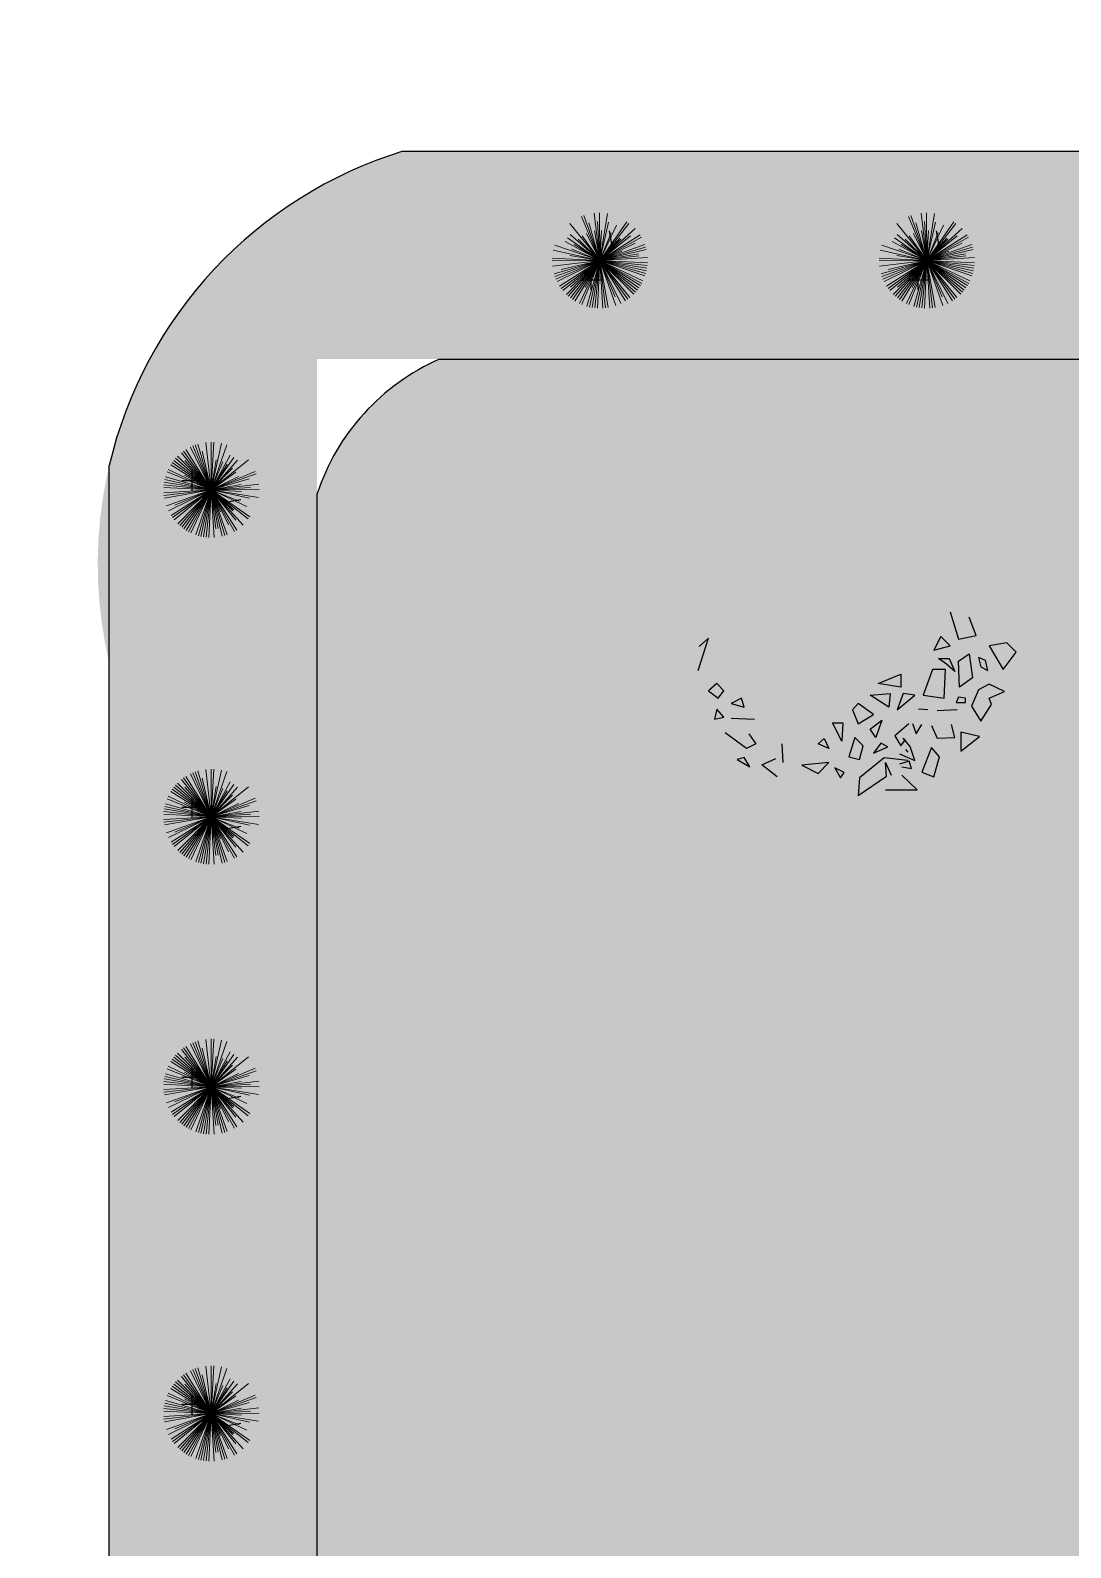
# Model space of a CAD drawing. Header units: millimetres. Extents: x -1544140 to 7445918, y -1294905 to 2019878.
# Drawn here: x 1810407 to 1813753, y 54579 to 59461 of the extents above; entities that cross this region are included whole.
import ezdxf

# ---------------------------------------------------------------- set-up
doc = ezdxf.new("R2010")
doc.units = ezdxf.units.MM
doc.header["$MEASUREMENT"] = 0
doc.layers.add('marc det', color=74, linetype='Continuous', lineweight=18)
picture_1 = doc.add_image_def('image5.png', size_in_pixel=(1482, 826))

msp = doc.modelspace()

# ---------------------------------------------------------------- hatches: boundary and pattern name
at = {"true_color": 0x8dc133, "transparency": 33554687}
h = msp.add_hatch(color=65, dxfattribs=at)
h.dxf.hatch_style = 1
h.paths.add_polyline_path([(1820864.7, 52025.1, -0.388077), (1820140.8, 51209.9), (1812143.8, 51209.9, -0.416277), (1810660.8, 52282.1), (1810660.8, 57426, -0.394381), (1811605.5, 59071.8), (1819549.1, 59071.8, -0.352206), (1820864.7, 58038.5)])
h.paths.add_polyline_path([(1811329.4, 51878.5), (1811329.4, 58403.1), (1820196, 58403.1), (1820196, 51878.5)], flags=16)
at = {"true_color": 0xb8d93f, "transparency": 33554687}
h = msp.add_hatch(color=63, dxfattribs=at)
h.dxf.hatch_style = 1
h.paths.add_polyline_path([(1820196, 57948.7, 0.326949), (1819553.6, 58403.1), (1811722.8, 58403.1, 0.386529), (1811329.4, 57516.1), (1811329.4, 52343.8, 0.417198), (1812079.3, 51878.5), (1820091.4, 51878.5, 0.351898), (1820196, 52018.4)])
at = {"layer": 'marc det'}
msp.add_hatch(color=102, dxfattribs=at).paths.add_polyline_path([(1812799.3, 57948.6), (1812698.8, 57921.6), (1812665.7, 57879.3), (1812605.2, 57794.1), (1812541.4, 57786.6), (1812532.8, 57713.2), (1812557.4, 57682.2), (1812538.9, 57635.5), (1812468.4, 57503.2), (1812491.2, 57457.5), (1812530, 57400.6), (1812530.6, 57350.5), (1812453.7, 57321), (1812560.9, 57313.4), (1812547.6, 57264.2), (1812582.3, 57227.9), (1812586.7, 57182.2), (1812639.5, 57124.4), (1812656.8, 57059.6), (1812705.5, 57022.6), (1812740.9, 57029.6), (1812787.6, 57002.9), (1812808.7, 56942.5), (1812823.6, 56866.5), (1812840, 56923.5), (1812890.7, 56969.4), (1812954.4, 56949.6), (1812996.6, 56922), (1813048.4, 56939.4), (1813103.6, 56939.5), (1813139, 56899.8), (1813152.9, 56945.6), (1813210.8, 56978.5), (1813271.1, 56976), (1813334.1, 57006.4), (1813353.2, 57049.6), (1813386.6, 57066.9), (1813430.9, 57075.6), (1813446.6, 57136.1), (1813476.6, 57170.7), (1813557.6, 57179.5), (1813619.9, 57166.6), (1813566.8, 57202.8), (1813527, 57241.6), (1813529, 57277.9), (1813565.2, 57328), (1813594.8, 57387.7), (1813589.7, 57436.9), (1813598.3, 57557), (1813698.4, 57608.9), (1813575.8, 57601), (1813541.8, 57657), (1813536.1, 57709.7), (1813499, 57781.3), (1813454.7, 57819.3), (1813434.3, 57876.2), (1813389, 57896), (1813330.1, 57938.2), (1813281.5, 57933.5), (1813282.8, 58015), (1813231.1, 57951), (1813212, 58001.1), (1813186.5, 58014), (1813125, 58032), (1813112.2, 58017.3), (1812998.8, 58009.4), (1812967.5, 58028.3), (1812912, 58006.6), (1812869.4, 58012.6), (1812826.2, 58068.7), (1812786.1, 58132.5), (1812802.7, 58071.2), (1812819.7, 57984.9)])

# ---------------------------------------------------------------- linework, layer by layer
at = {"color": 116, "lineweight": -2, "true_color": 0x136734}
for p, q in [((1812278.1, 58766.5), (1812269.4, 58815.6)), ((1813329.7, 58766.5), (1813321, 58815.6)), ((1811035.2, 57943.3), (1811084.3, 57952)), ((1811035.2, 56891.7), (1811084.3, 56900.4)), ((1811035.2, 56023), (1811084.3, 56031.7)), ((1811035.2, 54971.4), (1811084.3, 54980.1))]:
    msp.add_line(p, q, dxfattribs=at)
at = {"color": 116, "true_color": 0x136734}
for p, q in [((1812209.8, 58690.7), (1812209.8, 58625.7)), ((1813261.4, 58690.7), (1813261.4, 58625.7)), ((1812177.3, 58658.2), (1812242.4, 58658.2)), ((1813228.9, 58658.2), (1813294, 58658.2)), ((1810959.5, 58011.6), (1810894.4, 58011.6)), ((1810926.9, 58044.1), (1810926.9, 57979.1)), ((1810926.9, 56992.5), (1810926.9, 56927.5)), ((1810959.5, 56960), (1810894.4, 56960)), ((1810926.9, 56123.8), (1810926.9, 56058.8)), ((1810959.5, 56091.3), (1810894.4, 56091.3)), ((1810926.9, 55072.2), (1810926.9, 55007.2)), ((1810959.5, 55039.7), (1810894.4, 55039.7))]:
    msp.add_line(p, q, dxfattribs=at)
at = {"color": 96}
for p, q in [((1813365.4, 57590.6), (1813392, 57501.9)), ((1813448.8, 57513.7), (1813426.1, 57572.8)), ((1813335.1, 57510.8), (1813312.4, 57466.4)), ((1813365.4, 57481.2), (1813335.1, 57510.8)), ((1813392, 57501.9), (1813448.8, 57513.7)), ((1812554.6, 57401.4), (1812588.7, 57504.9)), ((1812588.7, 57504.9), (1812558.4, 57478.2)), ((1813312.4, 57466.4), (1813365.4, 57481.2)), ((1813547.3, 57490.1), (1813490.5, 57481.2)), ((1813490.5, 57481.2), (1813536, 57404.3)), ((1813536, 57404.3), (1813577.7, 57460.5)), ((1813577.7, 57460.5), (1813547.3, 57490.1)), ((1813327.6, 57439.8), (1813361.7, 57439.8)), ((1813354.1, 57422.1), (1813327.6, 57439.8)), ((1813380.6, 57398.4), (1813354.1, 57422.1)), ((1813361.7, 57439.8), (1813380.6, 57398.4)), ((1813392, 57430.9), (1813426.1, 57454.6)), ((1813395.8, 57348.2), (1813392, 57430.9)), ((1813426.1, 57454.6), (1813437.4, 57377.8)), ((1813479.1, 57433.9), (1813456.4, 57442.8)), ((1813456.4, 57442.8), (1813464, 57413.2)), ((1813464, 57413.2), (1813486.7, 57401.4)), ((1813486.7, 57401.4), (1813479.1, 57433.9)), ((1813134.3, 57360), (1813206.3, 57389.6)), ((1813206.3, 57389.6), (1813206.3, 57348.2)), ((1813308.6, 57404.3), (1813278.3, 57321.6)), ((1813350.3, 57404.3), (1813308.6, 57404.3)), ((1813346.5, 57312.7), (1813350.3, 57404.3)), ((1813437.4, 57377.8), (1813395.8, 57348.2)), ((1812615.2, 57360), (1812588.7, 57336.4)), ((1812588.7, 57336.4), (1812619, 57312.7)), ((1812638, 57336.4), (1812615.2, 57360)), ((1812619, 57312.7), (1812638, 57336.4)), ((1812694.8, 57312.7), (1812660.7, 57295)), ((1812702.4, 57283.2), (1812694.8, 57312.7)), ((1813107.8, 57321.6), (1813172.2, 57327.5)), ((1813168.4, 57283.2), (1813107.8, 57321.6)), ((1813206.3, 57348.2), (1813134.3, 57360)), ((1813172.2, 57327.5), (1813168.4, 57283.2)), ((1813213.9, 57327.5), (1813195, 57274.3)), ((1813195, 57274.3), (1813251.8, 57321.6)), ((1813251.8, 57321.6), (1813213.9, 57327.5)), ((1813278.3, 57321.6), (1813346.5, 57312.7)), ((1813392, 57315.7), (1813384.4, 57297.9)), ((1813414.7, 57312.7), (1813392, 57315.7)), ((1813414.7, 57297.9), (1813414.7, 57312.7)), ((1813456.4, 57339.3), (1813433.7, 57286.1)), ((1813490.5, 57357), (1813456.4, 57339.3)), ((1813539.8, 57333.4), (1813490.5, 57357)), ((1813490.5, 57312.7), (1813539.8, 57333.4)), ((1813498.1, 57292.1), (1813490.5, 57312.7)), ((1812615.2, 57277.3), (1812607.6, 57244.8)), ((1812638, 57250.7), (1812615.2, 57277.3)), ((1812660.7, 57295), (1812702.4, 57283.2)), ((1813069.9, 57295), (1813051, 57274.3)), ((1813051, 57274.3), (1813069.9, 57230)), ((1813119.2, 57259.5), (1813069.9, 57295)), ((1813293.5, 57274.3), (1813263.1, 57277.3)), ((1813388.2, 57274.3), (1813323.8, 57271.3)), ((1813384.4, 57297.9), (1813414.7, 57297.9)), ((1813433.7, 57286.1), (1813464, 57238.8)), ((1813464, 57238.8), (1813498.1, 57292.1)), ((1812607.6, 57244.8), (1812638, 57250.7)), ((1812660.7, 57247.7), (1812736.5, 57244.8)), ((1813016.8, 57173.8), (1812986.5, 57232.9)), ((1812986.5, 57232.9), (1813020.7, 57232.9)), ((1813020.7, 57232.9), (1813016.8, 57173.8)), ((1813069.9, 57230), (1813119.2, 57259.5)), ((1813107.8, 57212.2), (1813145.7, 57241.8)), ((1813145.7, 57241.8), (1813126.8, 57185.6)), ((1813232.8, 57230), (1813187.4, 57191.5)), ((1813244.4, 57230.4), (1813255.8, 57197.9)), ((1813255.8, 57197.9), (1813274.8, 57227.4)), ((1813305.1, 57224.5), (1813324, 57183.1)), ((1813380.8, 57186.1), (1813369.4, 57227.4)), ((1812710.2, 57150.6), (1812642, 57200.8)), ((1812717.7, 57197.9), (1812740.5, 57165.3)), ((1812941.1, 57165), (1812960, 57182.7)), ((1812960, 57182.7), (1812975.2, 57150.2)), ((1813058.5, 57185.6), (1813039.6, 57123.6)), ((1813085.1, 57159.1), (1813058.5, 57185.6)), ((1813126.8, 57185.6), (1813107.8, 57212.2)), ((1813141.9, 57167.9), (1813119.2, 57135.4)), ((1813164.7, 57156.1), (1813141.9, 57167.9)), ((1813187.4, 57191.5), (1813206.3, 57159.1)), ((1813206.3, 57159.1), (1813221.5, 57179.7)), ((1813236.8, 57156.5), (1813214.1, 57183.1)), ((1813324, 57183.1), (1813380.8, 57186.1)), ((1813460.2, 57188.6), (1813399.6, 57203.4)), ((1813399.6, 57203.4), (1813399.6, 57141.3)), ((1813399.6, 57141.3), (1813460.2, 57188.6)), ((1812702.6, 57121), (1812679.9, 57115.1)), ((1812721.5, 57091.5), (1812702.6, 57121)), ((1812740.5, 57165.3), (1812710.2, 57150.6)), ((1812759.4, 57097.4), (1812804.9, 57118.1)), ((1812823.6, 57165), (1812827.4, 57105.8)), ((1812975.2, 57150.2), (1812941.1, 57165)), ((1813039.6, 57123.6), (1813073.7, 57114.7)), ((1813073.7, 57114.7), (1813085.1, 57159.1)), ((1813153.3, 57120.6), (1813073.7, 57055.6)), ((1813119.2, 57135.4), (1813164.7, 57156.1)), ((1813229.1, 57111.8), (1813153.3, 57120.6)), ((1813202.8, 57132.8), (1813252, 57112.2)), ((1813221.5, 57147.2), (1813229.1, 57138.3)), ((1813252, 57112.2), (1813236.8, 57156.5)), ((1813305.1, 57153.5), (1813274.8, 57073.7)), ((1813331.6, 57124), (1813305.1, 57153.5)), ((1813312.6, 57059), (1813331.6, 57124)), ((1812679.9, 57115.1), (1812721.5, 57091.5)), ((1812808.7, 57059), (1812759.4, 57097.4)), ((1812975.2, 57105.8), (1812888, 57097)), ((1812888, 57097), (1812941.1, 57070.4)), ((1812941.1, 57070.4), (1812975.2, 57105.8)), ((1813024.5, 57073.3), (1812994.1, 57088.1)), ((1812994.1, 57088.1), (1813013.1, 57055.6)), ((1813013.1, 57055.6), (1813024.5, 57073.3)), ((1813160.8, 57061.5), (1813157.1, 57105.8)), ((1813157.1, 57105.8), (1813176, 57064.5)), ((1813233.1, 57109.2), (1813202.8, 57100.3)), ((1813210.3, 57091.5), (1813240.6, 57085.5)), ((1813240.6, 57085.5), (1813233.1, 57109.2)), ((1813274.8, 57073.7), (1813312.6, 57059)), ((1813069.9, 56999.4), (1813160.8, 57061.5)), ((1813073.7, 57055.6), (1813069.9, 56999.4)), ((1813259.6, 57017.6), (1813210.3, 57064.9)), ((1813157.3, 57017.6), (1813259.6, 57017.6))]:
    msp.add_line(p, q, dxfattribs=at)
for points in [[(1811605.5, 59071.8), (1819579.8, 59071.8)], [(1811722.8, 58403.1), (1819579.8, 58403.1)], [(1810660.8, 52282.1), (1810660.8, 58060.4)], [(1811329.4, 52343.8), (1811329.4, 57970.3)]]:
    msp.add_lwpolyline(points)
for radius, start, end in [(1390.1, 107.0974, 166.8092), (721.4, 113.8167, 161.6515)]:
    msp.add_arc((1812014.2, 57743.2), radius, start, end)
at = {"layer": 'marc det', "color": 116, "true_color": 0x136734}
for p, q in [((1812238.8, 58720.4), (1812142.5, 58839.8)), ((1812238.8, 58720.4), (1812179.3, 58861.8)), ((1812238.8, 58720.4), (1812187.3, 58864.9)), ((1812238.8, 58720.4), (1812203.1, 58841.7)), ((1812238.8, 58720.4), (1812220.7, 58872.7)), ((1812238.8, 58720.4), (1812231, 58846.4)), ((1812237.4, 58718.8), (1812325.4, 58844.4)), ((1812325.4, 58844.4), (1812237.4, 58718.8)), ((1812237.4, 58718.8), (1812332.3, 58839.2)), ((1812238.8, 58720.4), (1812237.9, 58873.8)), ((1812238.8, 58720.4), (1812263.6, 58871.8)), ((1812238.8, 58720.4), (1812266.1, 58843.5)), ((1812238.8, 58720.4), (1812292.8, 58834.2)), ((1813290.4, 58720.4), (1813194.1, 58839.8)), ((1813290.4, 58720.4), (1813230.9, 58861.8)), ((1813290.4, 58720.4), (1813238.9, 58864.9)), ((1813290.4, 58720.4), (1813254.7, 58841.7)), ((1813290.4, 58720.4), (1813272.3, 58872.7)), ((1813290.4, 58720.4), (1813282.6, 58846.4)), ((1813289, 58718.8), (1813377, 58844.4)), ((1813377, 58844.4), (1813289, 58718.8)), ((1813289, 58718.8), (1813383.9, 58839.2)), ((1813290.4, 58720.4), (1813289.5, 58873.8)), ((1813290.4, 58720.4), (1813315.2, 58871.8)), ((1813290.4, 58720.4), (1813317.7, 58843.5)), ((1813290.4, 58720.4), (1813344.4, 58834.2)), ((1812238.8, 58720.4), (1812127.2, 58781.2)), ((1812238.8, 58720.4), (1812134.8, 58793.3)), ((1812134.8, 58793.3), (1812238.8, 58720.4)), ((1812238.8, 58720.4), (1812143.7, 58804.4)), ((1812238.8, 58720.4), (1812169.5, 58789)), ((1812238.8, 58720.4), (1812182, 58799.5)), ((1812238.8, 58720.4), (1812196.1, 58807.8)), ((1812238.8, 58720.4), (1812222, 58815.9)), ((1812238.8, 58720.4), (1812352.6, 58823.3)), ((1812238.8, 58720.4), (1812243.7, 58817.1)), ((1812238.8, 58720.4), (1812275.3, 58809.9)), ((1812238.8, 58720.4), (1812368.2, 58802.8)), ((1812238.8, 58720.4), (1812336.8, 58799.5)), ((1812238.8, 58720.4), (1812372.6, 58795.4)), ((1812238.8, 58720.4), (1812302.7, 58792.8)), ((1812238.8, 58720.4), (1812306.7, 58789.1)), ((1813290.4, 58720.4), (1813178.8, 58781.2)), ((1813290.4, 58720.4), (1813186.4, 58793.3)), ((1813186.4, 58793.3), (1813290.4, 58720.4)), ((1813290.4, 58720.4), (1813195.3, 58804.4)), ((1813290.4, 58720.4), (1813221.1, 58789)), ((1813290.4, 58720.4), (1813233.6, 58799.5)), ((1813290.4, 58720.4), (1813247.7, 58807.8)), ((1813290.4, 58720.4), (1813273.6, 58815.9)), ((1813290.4, 58720.4), (1813404.2, 58823.3)), ((1813290.4, 58720.4), (1813295.3, 58817.1)), ((1813290.4, 58720.4), (1813326.9, 58809.9)), ((1813290.4, 58720.4), (1813419.8, 58802.8)), ((1813290.4, 58720.4), (1813388.4, 58799.5)), ((1813290.4, 58720.4), (1813424.2, 58795.4)), ((1813290.4, 58720.4), (1813354.3, 58792.8)), ((1813290.4, 58720.4), (1813358.3, 58789.1)), ((1812238.8, 58720.4), (1812089.1, 58753.7)), ((1812238.8, 58720.4), (1812093.8, 58770.2)), ((1812238.8, 58720.4), (1812142.1, 58736.3)), ((1812238.8, 58720.4), (1812148.2, 58757.3)), ((1812238.8, 58720.4), (1812155.8, 58771.9)), ((1812238.8, 58720.4), (1812351.9, 58775.7)), ((1812238.8, 58720.4), (1812383.3, 58771.9)), ((1812238.8, 58720.4), (1812385.9, 58763.8)), ((1812238.8, 58720.4), (1812388.1, 58755.4)), ((1812238.8, 58720.4), (1812309.5, 58750.2)), ((1812238.8, 58720.4), (1812362.9, 58742.3)), ((1812238.8, 58720.4), (1812364, 58735.3)), ((1812238.8, 58720.4), (1812391.9, 58729.9)), ((1813290.4, 58720.4), (1813140.7, 58753.7)), ((1813290.4, 58720.4), (1813145.4, 58770.2)), ((1813290.4, 58720.4), (1813193.7, 58736.3)), ((1813290.4, 58720.4), (1813199.8, 58757.3)), ((1813290.4, 58720.4), (1813207.4, 58771.9)), ((1813290.4, 58720.4), (1813403.5, 58775.7)), ((1813290.4, 58720.4), (1813434.9, 58771.9)), ((1813290.4, 58720.4), (1813437.5, 58763.8)), ((1813290.4, 58720.4), (1813439.7, 58755.4)), ((1813290.4, 58720.4), (1813361.1, 58750.2)), ((1813290.4, 58720.4), (1813414.5, 58742.3)), ((1813290.4, 58720.4), (1813415.6, 58735.3)), ((1813290.4, 58720.4), (1813443.5, 58729.9)), ((1812238.8, 58720.4), (1812085.5, 58719.5)), ((1812238.8, 58720.4), (1812085.7, 58728.1)), ((1812238.8, 58720.4), (1812086.5, 58702.3)), ((1812238.8, 58720.4), (1812091.7, 58677.1)), ((1812238.8, 58720.4), (1812094.4, 58668.9)), ((1812238.8, 58720.4), (1812097.5, 58660.9)), ((1812238.8, 58720.4), (1812101, 58653.1)), ((1812238.8, 58720.4), (1812109.5, 58638.1)), ((1812238.8, 58720.4), (1812114.3, 58630.9)), ((1812238.8, 58720.4), (1812114.6, 58691.3)), ((1812238.8, 58720.4), (1812119.5, 58624.1)), ((1812238.8, 58720.4), (1812131, 58611.3)), ((1812238.8, 58720.4), (1812137.3, 58605.5)), ((1812238.8, 58720.4), (1812143.9, 58599.9)), ((1812238.8, 58720.4), (1812144.1, 58634.8)), ((1812150.8, 58594.8), (1812238.8, 58720.4)), ((1812238.8, 58720.4), (1812150.8, 58594.8)), ((1812238.8, 58720.4), (1812158, 58590.1)), ((1812238.8, 58720.4), (1812173.1, 58581.9)), ((1812238.8, 58720.4), (1812181, 58578.4)), ((1812238.8, 58720.4), (1812191.8, 58634.1)), ((1812238.8, 58720.4), (1812197.2, 58572.8)), ((1812238.8, 58720.4), (1812205.6, 58570.7)), ((1812238.8, 58720.4), (1812214, 58569.1)), ((1812238.8, 58720.4), (1812222.6, 58567.9)), ((1812238.8, 58720.4), (1812231.1, 58567.2)), ((1812238.8, 58720.4), (1812392, 58712.7)), ((1812238.8, 58720.4), (1812290.3, 58576)), ((1812238.8, 58720.4), (1812256.9, 58568.1)), ((1812238.8, 58720.4), (1812265.4, 58569.4)), ((1812238.8, 58720.4), (1812248.3, 58567.4)), ((1812238.8, 58720.4), (1812288.2, 58603.3)), ((1812238.8, 58720.4), (1812306.2, 58582.6)), ((1812238.8, 58720.4), (1812321.2, 58591.1)), ((1812238.8, 58720.4), (1812328.3, 58595.9)), ((1812238.8, 58720.4), (1812335.2, 58601.1)), ((1812238.8, 58720.4), (1812347.9, 58612.6)), ((1812238.8, 58720.4), (1812353.8, 58618.9)), ((1812238.8, 58720.4), (1812359.3, 58625.5)), ((1812364.4, 58632.4), (1812238.8, 58720.4)), ((1812238.8, 58720.4), (1812369.2, 58639.6)), ((1812238.8, 58720.4), (1812373.5, 58647)), ((1812238.8, 58720.4), (1812377.4, 58654.7)), ((1812238.8, 58720.4), (1812388.5, 58687.2)), ((1812238.8, 58720.4), (1812390.2, 58695.6)), ((1812238.8, 58720.4), (1812391.3, 58704.2)), ((1812238.8, 58720.4), (1812383.9, 58670.6)), ((1812238.8, 58720.4), (1812386.4, 58678.8)), ((1813290.4, 58720.4), (1813137.1, 58719.5)), ((1813290.4, 58720.4), (1813137.3, 58728.1)), ((1813290.4, 58720.4), (1813138.1, 58702.3)), ((1813290.4, 58720.4), (1813143.3, 58677.1)), ((1813290.4, 58720.4), (1813146, 58668.9)), ((1813290.4, 58720.4), (1813149.1, 58660.9)), ((1813290.4, 58720.4), (1813152.6, 58653.1)), ((1813290.4, 58720.4), (1813161.1, 58638.1)), ((1813290.4, 58720.4), (1813165.9, 58630.9)), ((1813290.4, 58720.4), (1813166.2, 58691.3)), ((1813290.4, 58720.4), (1813171.1, 58624.1)), ((1813290.4, 58720.4), (1813182.6, 58611.3)), ((1813290.4, 58720.4), (1813188.9, 58605.5)), ((1813290.4, 58720.4), (1813195.5, 58599.9)), ((1813290.4, 58720.4), (1813195.7, 58634.8)), ((1813202.4, 58594.8), (1813290.4, 58720.4)), ((1813290.4, 58720.4), (1813202.4, 58594.8)), ((1813290.4, 58720.4), (1813209.6, 58590.1)), ((1813290.4, 58720.4), (1813224.7, 58581.9)), ((1813290.4, 58720.4), (1813232.6, 58578.4)), ((1813290.4, 58720.4), (1813243.4, 58634.1)), ((1813290.4, 58720.4), (1813248.8, 58572.8)), ((1813290.4, 58720.4), (1813257.2, 58570.7)), ((1813290.4, 58720.4), (1813265.6, 58569.1)), ((1813290.4, 58720.4), (1813274.2, 58567.9)), ((1813290.4, 58720.4), (1813282.7, 58567.2)), ((1813290.4, 58720.4), (1813443.6, 58712.7)), ((1813290.4, 58720.4), (1813341.9, 58576)), ((1813290.4, 58720.4), (1813308.5, 58568.1)), ((1813290.4, 58720.4), (1813317, 58569.4)), ((1813290.4, 58720.4), (1813299.9, 58567.4)), ((1813290.4, 58720.4), (1813339.8, 58603.3)), ((1813290.4, 58720.4), (1813357.8, 58582.6)), ((1813290.4, 58720.4), (1813372.8, 58591.1)), ((1813290.4, 58720.4), (1813379.9, 58595.9)), ((1813290.4, 58720.4), (1813386.8, 58601.1)), ((1813290.4, 58720.4), (1813399.5, 58612.6)), ((1813290.4, 58720.4), (1813405.4, 58618.9)), ((1813290.4, 58720.4), (1813410.9, 58625.5)), ((1813416, 58632.4), (1813290.4, 58720.4)), ((1813290.4, 58720.4), (1813420.8, 58639.6)), ((1813290.4, 58720.4), (1813425.1, 58647)), ((1813290.4, 58720.4), (1813429, 58654.7)), ((1813290.4, 58720.4), (1813440.1, 58687.2)), ((1813290.4, 58720.4), (1813441.8, 58695.6)), ((1813290.4, 58720.4), (1813442.9, 58704.2)), ((1813290.4, 58720.4), (1813435.5, 58670.6)), ((1813290.4, 58720.4), (1813438, 58678.8)), ((1810989.2, 57982.6), (1810892.9, 58101.9)), ((1810989.2, 57982.6), (1810899.7, 58107.1)), ((1810989.2, 57982.6), (1810906.8, 58112)), ((1810989.2, 57982.6), (1810921.8, 58120.4)), ((1810989.2, 57982.6), (1810929.7, 58123.9)), ((1810989.2, 57982.6), (1810937.7, 58127)), ((1810989.2, 57982.6), (1810945.9, 58129.7)), ((1810989.2, 57982.6), (1810960.1, 58106.8)), ((1810989.2, 57982.6), (1810971.1, 58134.9)), ((1810989.2, 57982.6), (1810988.3, 58136)), ((1810989.2, 57982.6), (1810996.9, 58135.8)), ((1810989.2, 57982.6), (1811022.4, 58132.3)), ((1810989.2, 57982.6), (1811039, 58127.6)), ((1810989.2, 57982.6), (1811050, 58094.2)), ((1810989.2, 57982.6), (1810850.6, 58048.3)), ((1810989.2, 57982.6), (1810858.8, 58063.4)), ((1810863.6, 58070.6), (1810989.2, 57982.6)), ((1810989.2, 57982.6), (1810863.6, 58070.6)), ((1810989.2, 57982.6), (1810868.7, 58077.5)), ((1810989.2, 57982.6), (1810874.2, 58084.1)), ((1810989.2, 57982.6), (1810880.1, 58090.4)), ((1810989.2, 57982.6), (1810903.5, 58077.3)), ((1810989.2, 57982.6), (1811062, 58086.6)), ((1811062, 58086.6), (1810989.2, 57982.6)), ((1810989.2, 57982.6), (1811005, 58079.3)), ((1810989.2, 57982.6), (1811108.5, 58078.9)), ((1810989.2, 57982.6), (1811073.2, 58077.7)), ((1810989.2, 57982.6), (1811026.1, 58073.2)), ((1810989.2, 57982.6), (1811040.7, 58065.6)), ((1810989.2, 57982.6), (1811057.7, 58051.9)), ((1810989.2, 57982.6), (1810836.7, 57998.8)), ((1810989.2, 57982.6), (1810837.8, 58007.4)), ((1810989.2, 57982.6), (1810839.5, 58015.8)), ((1810989.2, 57982.6), (1810841.6, 58024.2)), ((1810989.2, 57982.6), (1810847.2, 58040.4)), ((1810989.2, 57982.6), (1810902.9, 58029.6)), ((1810989.2, 57982.6), (1811130.5, 58042.1)), ((1810989.2, 57982.6), (1811068.3, 58039.4)), ((1810989.2, 57982.6), (1811133.6, 58034.1)), ((1810989.2, 57982.6), (1811076.5, 58025.3)), ((1810989.2, 57982.6), (1811110.4, 58018.3)), ((1810989.2, 57982.6), (1811141.5, 58000.7)), ((1810989.2, 57982.6), (1811084.7, 57999.4)), ((1810989.2, 57982.6), (1810836, 57990.3)), ((1810989.2, 57982.6), (1810836.1, 57973.1)), ((1810989.2, 57982.6), (1810836.9, 57964.5)), ((1810989.2, 57982.6), (1810838.1, 57956)), ((1810989.2, 57982.6), (1810844.7, 57931.1)), ((1810989.2, 57982.6), (1810851.4, 57915.2)), ((1810989.2, 57982.6), (1810859.8, 57900.2)), ((1810989.2, 57982.6), (1810864.6, 57893.1)), ((1810989.2, 57982.6), (1810869.9, 57886.3)), ((1810989.2, 57982.6), (1810872.1, 57933.3)), ((1810989.2, 57982.6), (1810881.4, 57873.5)), ((1810989.2, 57982.6), (1810887.7, 57867.6)), ((1810989.2, 57982.6), (1810894.3, 57862.1)), ((1810901.2, 57857), (1810989.2, 57982.6)), ((1810989.2, 57982.6), (1810908.4, 57852.2)), ((1810989.2, 57982.6), (1810915.8, 57847.9)), ((1810989.2, 57982.6), (1810923.5, 57844)), ((1810989.2, 57982.6), (1810939.4, 57837.5)), ((1810989.2, 57982.6), (1810947.6, 57835)), ((1810989.2, 57982.6), (1810956, 57832.9)), ((1810989.2, 57982.6), (1810964.4, 57831.2)), ((1810989.2, 57982.6), (1810972.9, 57830.1)), ((1810989.2, 57982.6), (1810981.5, 57829.4)), ((1810987.5, 57984), (1811113.1, 57896)), ((1810987.5, 57984), (1811108, 57889.1)), ((1811113.1, 57896), (1810987.5, 57984)), ((1810989.2, 57982.6), (1811115.2, 57990.4)), ((1810989.2, 57982.6), (1811142.6, 57983.5)), ((1810989.2, 57982.6), (1811004.1, 57857.4)), ((1810989.2, 57982.6), (1810998.7, 57829.5)), ((1810989.2, 57982.6), (1811011, 57858.5)), ((1810989.2, 57982.6), (1811040.7, 57838.1)), ((1810989.2, 57982.6), (1811032.5, 57835.5)), ((1810989.2, 57982.6), (1811024.2, 57833.3)), ((1810989.2, 57982.6), (1811064.2, 57848.8)), ((1810989.2, 57982.6), (1811044.5, 57869.5)), ((1810989.2, 57982.6), (1811071.6, 57853.2)), ((1810989.2, 57982.6), (1811085.9, 57977.7)), ((1810989.2, 57982.6), (1811140.5, 57957.8)), ((1810989.2, 57982.6), (1811112.2, 57955.3)), ((1810989.2, 57982.6), (1811078.7, 57946.1)), ((1810989.2, 57982.6), (1811019, 57911.9)), ((1810989.2, 57982.6), (1811057.9, 57914.7)), ((1810989.2, 57982.6), (1811061.6, 57918.7)), ((1810989.2, 57982.6), (1811103, 57928.6)), ((1810989.2, 57982.6), (1811068.3, 57884.6)), ((1810989.2, 57982.6), (1811092.1, 57868.8)), ((1810989.2, 56931), (1810921.8, 57068.8)), ((1810989.2, 56931), (1810929.7, 57072.3)), ((1810989.2, 56931), (1810937.7, 57075.4)), ((1810989.2, 56931), (1810945.9, 57078.1)), ((1810989.2, 56931), (1810971.1, 57083.3)), ((1810989.2, 56931), (1810988.3, 57084.4)), ((1810989.2, 56931), (1810996.9, 57084.2)), ((1810989.2, 56931), (1811022.4, 57080.7)), ((1810989.2, 56931), (1811039, 57076)), ((1810989.2, 56931), (1810868.7, 57025.9)), ((1810989.2, 56931), (1810874.2, 57032.5)), ((1810989.2, 56931), (1810880.1, 57038.8)), ((1810989.2, 56931), (1810892.9, 57050.3)), ((1810989.2, 56931), (1810899.7, 57055.5)), ((1810989.2, 56931), (1810903.5, 57025.7)), ((1810989.2, 56931), (1810906.8, 57060.4)), ((1810989.2, 56931), (1810960.1, 57055.2)), ((1810989.2, 56931), (1811050, 57042.6)), ((1810989.2, 56931), (1811062, 57035)), ((1811062, 57035), (1810989.2, 56931)), ((1810989.2, 56931), (1811005, 57027.7)), ((1810989.2, 56931), (1811108.5, 57027.3)), ((1810989.2, 56931), (1811073.2, 57026.1)), ((1810989.2, 56931), (1811026.1, 57021.6)), ((1810989.2, 56931), (1810841.6, 56972.6)), ((1810989.2, 56931), (1810847.2, 56988.8)), ((1810989.2, 56931), (1810850.6, 56996.7)), ((1810989.2, 56931), (1810858.8, 57011.8)), ((1810863.6, 57019), (1810989.2, 56931)), ((1810989.2, 56931), (1810863.6, 57019)), ((1810989.2, 56931), (1810902.9, 56978)), ((1810989.2, 56931), (1811040.7, 57014)), ((1810989.2, 56931), (1811057.7, 57000.3)), ((1810989.2, 56931), (1811130.5, 56990.5)), ((1810989.2, 56931), (1811068.3, 56987.8)), ((1810989.2, 56931), (1811133.6, 56982.5)), ((1810989.2, 56931), (1811076.5, 56973.7)), ((1810989.2, 56931), (1810836, 56938.7)), ((1810989.2, 56931), (1810836.1, 56921.5)), ((1810989.2, 56931), (1810836.7, 56947.3)), ((1810989.2, 56931), (1810836.9, 56912.9)), ((1810989.2, 56931), (1810837.8, 56955.8)), ((1810989.2, 56931), (1810838.1, 56904.4)), ((1810989.2, 56931), (1810839.5, 56964.2)), ((1810989.2, 56931), (1810844.7, 56879.5)), ((1810989.2, 56931), (1810851.4, 56863.6)), ((1810989.2, 56931), (1810859.8, 56848.6)), ((1810989.2, 56931), (1810864.6, 56841.5)), ((1810989.2, 56931), (1810869.9, 56834.7)), ((1810989.2, 56931), (1810872.1, 56881.7)), ((1810989.2, 56931), (1810881.4, 56821.9)), ((1810989.2, 56931), (1810887.7, 56816)), ((1810989.2, 56931), (1810894.3, 56810.5)), ((1810901.2, 56805.4), (1810989.2, 56931)), ((1810989.2, 56931), (1810908.4, 56800.6)), ((1810989.2, 56931), (1810915.8, 56796.3)), ((1810989.2, 56931), (1810923.5, 56792.4)), ((1810989.2, 56931), (1810939.4, 56785.9)), ((1810989.2, 56931), (1810947.6, 56783.4)), ((1810989.2, 56931), (1810956, 56781.3)), ((1810989.2, 56931), (1810964.4, 56779.6)), ((1810989.2, 56931), (1810972.9, 56778.5)), ((1810989.2, 56931), (1810981.5, 56777.8)), ((1810987.5, 56932.4), (1811113.1, 56844.4)), ((1810987.5, 56932.4), (1811108, 56837.5)), ((1811113.1, 56844.4), (1810987.5, 56932.4)), ((1810989.2, 56931), (1811110.4, 56966.7)), ((1810989.2, 56931), (1811141.5, 56949.1)), ((1810989.2, 56931), (1811084.7, 56947.8)), ((1810989.2, 56931), (1811115.2, 56938.8)), ((1810989.2, 56931), (1811142.6, 56931.9)), ((1810989.2, 56931), (1811004.1, 56805.8)), ((1810989.2, 56931), (1810998.7, 56777.9)), ((1810989.2, 56931), (1811011, 56806.9)), ((1810989.2, 56931), (1811040.7, 56786.5)), ((1810989.2, 56931), (1811032.5, 56783.9)), ((1810989.2, 56931), (1811024.2, 56781.7)), ((1810989.2, 56931), (1811064.2, 56797.2)), ((1810989.2, 56931), (1811044.5, 56817.9)), ((1810989.2, 56931), (1811071.6, 56801.6)), ((1810989.2, 56931), (1811085.9, 56926.1)), ((1810989.2, 56931), (1811140.5, 56906.2)), ((1810989.2, 56931), (1811112.2, 56903.7)), ((1810989.2, 56931), (1811078.7, 56894.5)), ((1810989.2, 56931), (1811019, 56860.3)), ((1810989.2, 56931), (1811057.9, 56863.1)), ((1810989.2, 56931), (1811061.6, 56867.1)), ((1810989.2, 56931), (1811103, 56877)), ((1810989.2, 56931), (1811068.3, 56833)), ((1810989.2, 56931), (1811092.1, 56817.2)), ((1810989.2, 56062.3), (1810906.8, 56191.7)), ((1810989.2, 56062.3), (1810921.8, 56200.1)), ((1810989.2, 56062.3), (1810929.7, 56203.6)), ((1810989.2, 56062.3), (1810937.7, 56206.7)), ((1810989.2, 56062.3), (1810945.9, 56209.4)), ((1810989.2, 56062.3), (1810971.1, 56214.6)), ((1810989.2, 56062.3), (1810988.3, 56215.7)), ((1810989.2, 56062.3), (1810996.9, 56215.5)), ((1810989.2, 56062.3), (1811022.4, 56212)), ((1810989.2, 56062.3), (1811039, 56207.3)), ((1810989.2, 56062.3), (1810858.8, 56143.1)), ((1810863.6, 56150.3), (1810989.2, 56062.3)), ((1810989.2, 56062.3), (1810863.6, 56150.3)), ((1810989.2, 56062.3), (1810868.7, 56157.2)), ((1810989.2, 56062.3), (1810874.2, 56163.8)), ((1810989.2, 56062.3), (1810880.1, 56170.1)), ((1810989.2, 56062.3), (1810892.9, 56181.6)), ((1810989.2, 56062.3), (1810899.7, 56186.8)), ((1810989.2, 56062.3), (1810903.5, 56157)), ((1810989.2, 56062.3), (1810960.1, 56186.5)), ((1810989.2, 56062.3), (1811050, 56173.9)), ((1810989.2, 56062.3), (1811062, 56166.3)), ((1811062, 56166.3), (1810989.2, 56062.3)), ((1810989.2, 56062.3), (1811005, 56159)), ((1810989.2, 56062.3), (1811108.5, 56158.6)), ((1810989.2, 56062.3), (1811073.2, 56157.4)), ((1810989.2, 56062.3), (1811026.1, 56152.9)), ((1810989.2, 56062.3), (1811040.7, 56145.3)), ((1810989.2, 56062.3), (1810839.5, 56095.5)), ((1810989.2, 56062.3), (1810841.6, 56103.9)), ((1810989.2, 56062.3), (1810847.2, 56120.1)), ((1810989.2, 56062.3), (1810850.6, 56128)), ((1810989.2, 56062.3), (1810902.9, 56109.3)), ((1810989.2, 56062.3), (1811057.7, 56131.6)), ((1810989.2, 56062.3), (1811130.5, 56121.8)), ((1810989.2, 56062.3), (1811068.3, 56119.1)), ((1810989.2, 56062.3), (1811133.6, 56113.8)), ((1810989.2, 56062.3), (1811076.5, 56105)), ((1810989.2, 56062.3), (1811110.4, 56098)), ((1810989.2, 56062.3), (1810836, 56070)), ((1810989.2, 56062.3), (1810836.1, 56052.8)), ((1810989.2, 56062.3), (1810836.7, 56078.5)), ((1810989.2, 56062.3), (1810836.9, 56044.2)), ((1810989.2, 56062.3), (1810837.8, 56087.1)), ((1810989.2, 56062.3), (1810838.1, 56035.7)), ((1810989.2, 56062.3), (1810844.7, 56010.8)), ((1810989.2, 56062.3), (1810851.4, 55994.9)), ((1810989.2, 56062.3), (1810859.8, 55979.9)), ((1810989.2, 56062.3), (1810864.6, 55972.8)), ((1810989.2, 56062.3), (1810869.9, 55966)), ((1810989.2, 56062.3), (1810872.1, 56013)), ((1810989.2, 56062.3), (1810881.4, 55953.2)), ((1810989.2, 56062.3), (1810887.7, 55947.3)), ((1810989.2, 56062.3), (1810894.3, 55941.8)), ((1810901.2, 55936.7), (1810989.2, 56062.3)), ((1810989.2, 56062.3), (1810908.4, 55931.9)), ((1810989.2, 56062.3), (1810915.8, 55927.6)), ((1810989.2, 56062.3), (1810923.5, 55923.7)), ((1810989.2, 56062.3), (1810939.4, 55917.2)), ((1810989.2, 56062.3), (1810947.6, 55914.7)), ((1810989.2, 56062.3), (1810956, 55912.6)), ((1810989.2, 56062.3), (1810964.4, 55910.9)), ((1810989.2, 56062.3), (1810972.9, 55909.8)), ((1810989.2, 56062.3), (1810981.5, 55909.1)), ((1810987.5, 56063.7), (1811113.1, 55975.7)), ((1810987.5, 56063.7), (1811108, 55968.8)), ((1811113.1, 55975.7), (1810987.5, 56063.7)), ((1810989.2, 56062.3), (1811141.5, 56080.4)), ((1810989.2, 56062.3), (1811084.7, 56079.1)), ((1810989.2, 56062.3), (1811115.2, 56070.1)), ((1810989.2, 56062.3), (1811142.6, 56063.2)), ((1810989.2, 56062.3), (1811004.1, 55937.1)), ((1810989.2, 56062.3), (1810998.7, 55909.2)), ((1810989.2, 56062.3), (1811011, 55938.2)), ((1810989.2, 56062.3), (1811040.7, 55917.8)), ((1810989.2, 56062.3), (1811032.5, 55915.2)), ((1810989.2, 56062.3), (1811024.2, 55913)), ((1810989.2, 56062.3), (1811064.2, 55928.5)), ((1810989.2, 56062.3), (1811044.5, 55949.2)), ((1810989.2, 56062.3), (1811071.6, 55932.9)), ((1810989.2, 56062.3), (1811085.9, 56057.4)), ((1810989.2, 56062.3), (1811140.5, 56037.5)), ((1810989.2, 56062.3), (1811112.2, 56035)), ((1810989.2, 56062.3), (1811078.7, 56025.8)), ((1810989.2, 56062.3), (1811019, 55991.6)), ((1810989.2, 56062.3), (1811057.9, 55994.4)), ((1810989.2, 56062.3), (1811061.6, 55998.4)), ((1810989.2, 56062.3), (1811103, 56008.3)), ((1810989.2, 56062.3), (1811068.3, 55964.3)), ((1810989.2, 56062.3), (1811092.1, 55948.5)), ((1810989.2, 55010.7), (1810880.1, 55118.5)), ((1810989.2, 55010.7), (1810892.9, 55130)), ((1810989.2, 55010.7), (1810899.7, 55135.2)), ((1810989.2, 55010.7), (1810906.8, 55140.1)), ((1810989.2, 55010.7), (1810921.8, 55148.5)), ((1810989.2, 55010.7), (1810929.7, 55152)), ((1810989.2, 55010.7), (1810937.7, 55155.1)), ((1810989.2, 55010.7), (1810945.9, 55157.8)), ((1810989.2, 55010.7), (1810960.1, 55134.9)), ((1810989.2, 55010.7), (1810971.1, 55163)), ((1810989.2, 55010.7), (1810988.3, 55164.1)), ((1810989.2, 55010.7), (1810996.9, 55163.9)), ((1810989.2, 55010.7), (1811022.4, 55160.4)), ((1810989.2, 55010.7), (1811039, 55155.7)), ((1810989.2, 55010.7), (1811050, 55122.3)), ((1810989.2, 55010.7), (1810847.2, 55068.5)), ((1810989.2, 55010.7), (1810850.6, 55076.4)), ((1810989.2, 55010.7), (1810858.8, 55091.5)), ((1810863.6, 55098.7), (1810989.2, 55010.7)), ((1810989.2, 55010.7), (1810863.6, 55098.7)), ((1810989.2, 55010.7), (1810868.7, 55105.6)), ((1810989.2, 55010.7), (1810874.2, 55112.2)), ((1810989.2, 55010.7), (1810903.5, 55105.4)), ((1810989.2, 55010.7), (1811062, 55114.7)), ((1811062, 55114.7), (1810989.2, 55010.7)), ((1810989.2, 55010.7), (1811005, 55107.4)), ((1810989.2, 55010.7), (1811108.5, 55107)), ((1810989.2, 55010.7), (1811073.2, 55105.8)), ((1810989.2, 55010.7), (1811026.1, 55101.3)), ((1810989.2, 55010.7), (1811040.7, 55093.7)), ((1810989.2, 55010.7), (1811057.7, 55080)), ((1810989.2, 55010.7), (1811130.5, 55070.2)), ((1810989.2, 55010.7), (1811068.3, 55067.5)), ((1810989.2, 55010.7), (1810836, 55018.4)), ((1810989.2, 55010.7), (1810836.7, 55026.9)), ((1810989.2, 55010.7), (1810837.8, 55035.5)), ((1810989.2, 55010.7), (1810839.5, 55043.9)), ((1810989.2, 55010.7), (1810841.6, 55052.3)), ((1810989.2, 55010.7), (1810902.9, 55057.7)), ((1810989.2, 55010.7), (1811133.6, 55062.2)), ((1810989.2, 55010.7), (1811076.5, 55053.4)), ((1810989.2, 55010.7), (1811110.4, 55046.4)), ((1810989.2, 55010.7), (1811141.5, 55028.8)), ((1810989.2, 55010.7), (1811084.7, 55027.5)), ((1810989.2, 55010.7), (1811115.2, 55018.5)), ((1810989.2, 55010.7), (1810836.1, 55001.2)), ((1810989.2, 55010.7), (1810836.9, 54992.6)), ((1810989.2, 55010.7), (1810838.1, 54984.1)), ((1810989.2, 55010.7), (1810844.7, 54959.2)), ((1810989.2, 55010.7), (1810851.4, 54943.3)), ((1810989.2, 55010.7), (1810859.8, 54928.3)), ((1810989.2, 55010.7), (1810864.6, 54921.2)), ((1810989.2, 55010.7), (1810869.9, 54914.4)), ((1810989.2, 55010.7), (1810872.1, 54961.4)), ((1810989.2, 55010.7), (1810881.4, 54901.6)), ((1810989.2, 55010.7), (1810887.7, 54895.7)), ((1810989.2, 55010.7), (1810894.3, 54890.2)), ((1810901.2, 54885.1), (1810989.2, 55010.7)), ((1810989.2, 55010.7), (1810908.4, 54880.3)), ((1810989.2, 55010.7), (1810915.8, 54876)), ((1810989.2, 55010.7), (1810923.5, 54872.1)), ((1810989.2, 55010.7), (1810939.4, 54865.6)), ((1810989.2, 55010.7), (1810947.6, 54863.1)), ((1810989.2, 55010.7), (1810956, 54861)), ((1810989.2, 55010.7), (1810964.4, 54859.3)), ((1810989.2, 55010.7), (1810972.9, 54858.2)), ((1810989.2, 55010.7), (1810981.5, 54857.5)), ((1810987.5, 55012.1), (1811113.1, 54924.1)), ((1810987.5, 55012.1), (1811108, 54917.2)), ((1811113.1, 54924.1), (1810987.5, 55012.1)), ((1810989.2, 55010.7), (1811142.6, 55011.6)), ((1810989.2, 55010.7), (1811004.1, 54885.5)), ((1810989.2, 55010.7), (1810998.7, 54857.6)), ((1810989.2, 55010.7), (1811011, 54886.6)), ((1810989.2, 55010.7), (1811040.7, 54866.2)), ((1810989.2, 55010.7), (1811032.5, 54863.6)), ((1810989.2, 55010.7), (1811024.2, 54861.4)), ((1810989.2, 55010.7), (1811064.2, 54876.9)), ((1810989.2, 55010.7), (1811044.5, 54897.6)), ((1810989.2, 55010.7), (1811071.6, 54881.3)), ((1810989.2, 55010.7), (1811085.9, 55005.8)), ((1810989.2, 55010.7), (1811140.5, 54985.9)), ((1810989.2, 55010.7), (1811112.2, 54983.4)), ((1810989.2, 55010.7), (1811078.7, 54974.2)), ((1810989.2, 55010.7), (1811019, 54940)), ((1810989.2, 55010.7), (1811057.9, 54942.8)), ((1810989.2, 55010.7), (1811061.6, 54946.8)), ((1810989.2, 55010.7), (1811103, 54956.7)), ((1810989.2, 55010.7), (1811068.3, 54912.7)), ((1810989.2, 55010.7), (1811092.1, 54896.9))]:
    msp.add_line(p, q, dxfattribs=at)

# ---------------------------------------------------------------- pictures from other files: only their frames are drawn
image = msp.add_image(picture_1, insert=(1748459.4, -24499.6), size_in_units=(203261.5, 113288.8))
image.dxf.flags = 7

doc.saveas('drawing.dxf')
